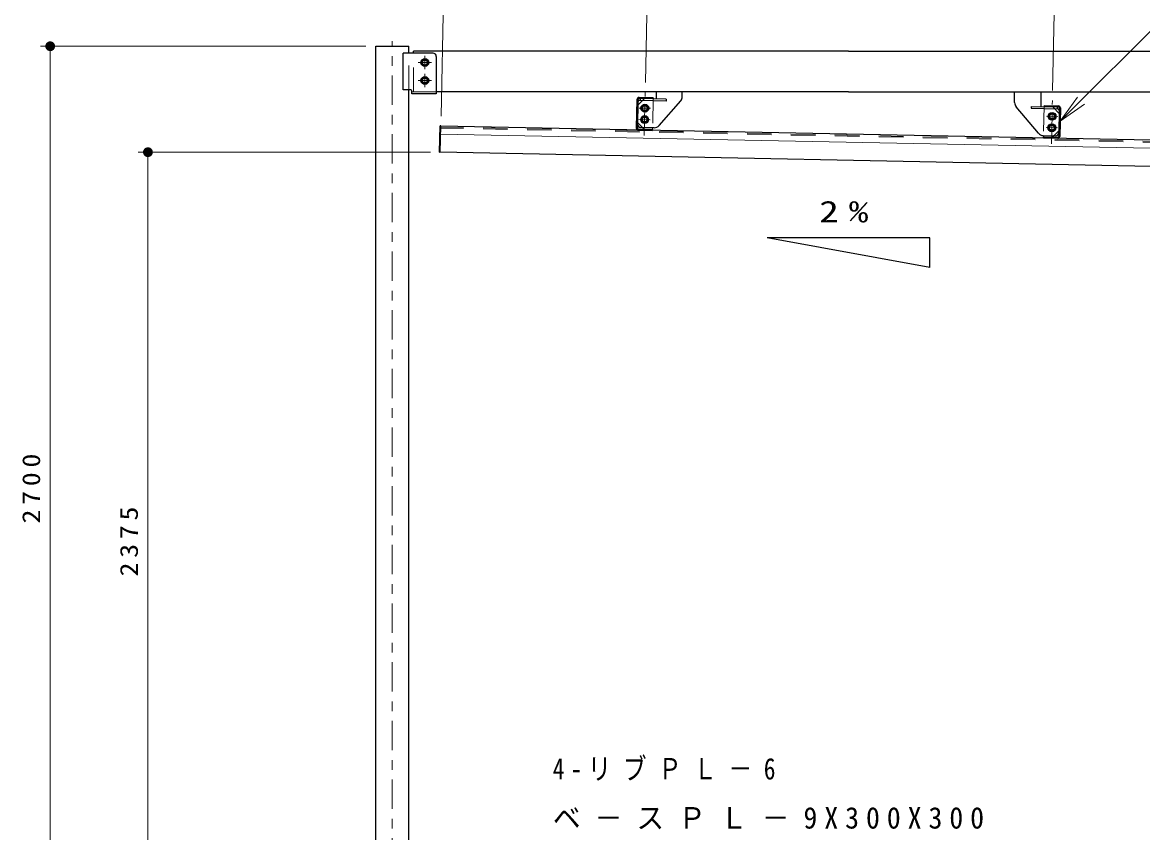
# Model space of a CAD drawing. Units: millimetres on the paper, with parts at other scales. Extents: x -385 to 0, y 0 to 267.
# Drawn here: x -183 to -68.4, y 90.7 to 173.6 of the extents above; entities that cross this region are included whole.
import ezdxf

# ---------------------------------------------------------------- set-up
doc = ezdxf.new("R2010")
doc.units = ezdxf.units.MM
doc.linetypes.add('USER1', pattern=[4.5, 2.5, -2])
doc.linetypes.add('USER2', pattern=[6, 3, -1, 1, -1])
doc.layers.add('LY_1', color=4, linetype='Continuous', lineweight=25)
doc.styles.add('ＭＳ ゴシック', font='')
doc.styles.get('ＭＳ ゴシック').set_extended_font_data('MS Gothic')

# ---------------------------------------------------------------- blocks, each defined once
blk = doc.blocks.new('open_arrow')
at = {"color": 0, "linetype": 'Continuous', "lineweight": -2}
blk.add_lwpolyline([(7.5, 1.25), (0, 0), (7.5, -1.25)], dxfattribs=at)
blk = doc.blocks.new('filled_dot')
at = {"color": 0, "linetype": 'Continuous', "lineweight": -2, "const_width": 1.25}
blk.add_lwpolyline([(-0.625, 0, 1), (0.625, 0, 1)], format="xyb", close=True, dxfattribs=at)

msp = doc.modelspace()

# ---------------------------------------------------------------- linework, layer by layer
at = {"layer": 'LY_1', "color": 7, "lineweight": 13}
for p, q in [((-140.194, 164.02), (-139.637, 191.869)), ((-76.843, 163.493), (-48.977, 191.359)), ((-119.288, 167.47), (-119.029, 180.424)), ((-77.629, 166.637), (-77.37, 179.59)), ((-147.87, 171.17), (-181.176, 171.17)), ((-180.176, 81.17), (-180.176, 171.17)), ((-141.268, 160.337), (-171.176, 160.337)), ((-170.176, 81.17), (-170.176, 160.337))]:
    msp.add_line(p, q, dxfattribs=at)
at = {"layer": 'LY_1'}
for p, q in [((-146.87, 81.17), (-146.87, 171.169)), ((-146.87, 171.169), (-143.483, 171.169)), ((-143.483, 170.469), (-143.483, 171.169)), ((-144.072, 166.702), (-144.072, 170.469)), ((-141.01, 170.469), (-144.072, 170.469)), ((-140.676, 170.135), (-140.676, 166.302)), ((-143.276, 166.702), (-144.072, 166.702)), ((-143.483, 81.17), (-143.483, 166.702)), ((-143.176, 166.302), (-143.176, 166.602)), ((-140.676, 166.302), (-143.176, 166.302)), ((-56.898, 161.337), (-140.214, 163.003)), ((-56.952, 158.671), (-140.268, 160.337))]:
    msp.add_line(p, q, dxfattribs=at)
at = {"layer": 'LY_1', "color": 2, "linetype": 'USER2', "lineweight": 13}
for p, q in [((-145.176, 81.17), (-145.176, 171.701)), ((-141.843, 170.18), (-141.843, 168.824)), ((-141.165, 169.502), (-142.521, 169.502)), ((-141.165, 167.669), (-142.521, 167.669)), ((-141.843, 168.347), (-141.843, 166.991)), ((-119.396, 162.035), (-119.308, 166.471)), ((-77.738, 161.202), (-77.65, 165.637)), ((-119.918, 164.848), (-118.763, 164.825)), ((-77.105, 163.991), (-78.26, 164.015)), ((-119.941, 163.681), (-118.786, 163.658)), ((-77.128, 162.825), (-78.283, 162.848))]:
    msp.add_line(p, q, dxfattribs=at)
at = {"layer": 'LY_1', "linetype": 'USER1', "lineweight": 13}
for p, q in [((-143.483, 166.702), (-143.483, 170.469)), ((-140.676, 166.502), (-143.176, 166.502)), ((-56.902, 161.137), (-140.218, 162.803)), ((-56.9, 161.237), (-140.216, 162.903))]:
    msp.add_line(p, q, dxfattribs=at)
at = {"layer": 'LY_1', "color": 70}
for p, q in [((-98.51, 170.67), (-143.01, 170.67)), ((-143.01, 170.469), (-143.01, 170.669)), ((-98.51, 170.67), (-54.01, 170.67)), ((-98.51, 166.503), (-140.676, 166.503)), ((-118.176, 166.503), (-118.176, 165.79)), ((-115.51, 166.02), (-115.51, 166.503)), ((-98.51, 166.503), (-56.343, 166.503)), ((-81.51, 165.406), (-81.51, 166.503)), ((-78.843, 166.503), (-78.843, 165.003)), ((-120.055, 165.461), (-120.1, 163.201)), ((-117.159, 165.569), (-119.885, 165.624)), ((-119.821, 165.823), (-119.825, 165.623)), ((-117.155, 165.769), (-119.714, 165.821)), ((-117.88, 163.061), (-115.675, 165.581)), ((-117.155, 165.769), (-117.159, 165.569)), ((-79.829, 165.023), (-79.833, 164.823)), ((-79.829, 165.023), (-77.163, 164.969)), ((-79.083, 162.275), (-81.353, 164.977)), ((-79.833, 164.823), (-77.107, 164.768)), ((-77.163, 164.969), (-77.167, 164.77)), ((-76.943, 164.598), (-76.989, 162.339)), ((-118.395, 162.834), (-119.773, 162.861)), ((-78.586, 162.037), (-77.329, 162.012))]:
    msp.add_line(p, q, dxfattribs=at)
at = {"layer": 'LY_1', "color": 70, "linetype": 'USER1', "lineweight": 13}
msp.add_line((-143.01, 166.502), (-143.01, 170.469), dxfattribs=at)
at = {"layer": 'LY_1', "color": 7}
for p, q in [((-142.026, 169.819), (-142.209, 169.502)), ((-141.66, 169.819), (-142.026, 169.819)), ((-141.477, 169.502), (-141.66, 169.819)), ((-142.209, 169.502), (-142.026, 169.185)), ((-142.026, 169.185), (-141.66, 169.185)), ((-141.66, 169.185), (-141.477, 169.502)), ((-142.026, 167.985), (-142.209, 167.669)), ((-142.209, 167.669), (-142.026, 167.352)), ((-141.66, 167.985), (-142.026, 167.985)), ((-142.026, 167.352), (-141.66, 167.352)), ((-141.477, 167.669), (-141.66, 167.985)), ((-141.66, 167.352), (-141.477, 167.669)), ((-119.517, 165.156), (-119.706, 164.843)), ((-119.151, 165.149), (-119.517, 165.156)), ((-118.975, 164.829), (-119.151, 165.149)), ((-119.54, 163.99), (-119.729, 163.677)), ((-119.706, 164.843), (-119.529, 164.523)), ((-119.174, 163.983), (-119.54, 163.99)), ((-119.529, 164.523), (-119.164, 164.516)), ((-118.998, 163.662), (-119.174, 163.983)), ((-119.164, 164.516), (-118.975, 164.829)), ((-78.048, 164.01), (-77.859, 164.323)), ((-77.871, 163.69), (-78.048, 164.01)), ((-77.859, 164.323), (-77.493, 164.316)), ((-77.317, 163.996), (-77.506, 163.683)), ((-77.493, 164.316), (-77.317, 163.996)), ((-119.729, 163.677), (-119.553, 163.357)), ((-119.553, 163.357), (-119.187, 163.349)), ((-119.187, 163.349), (-118.998, 163.662)), ((-78.071, 162.844), (-77.882, 163.157)), ((-77.895, 162.524), (-78.071, 162.844)), ((-77.882, 163.157), (-77.517, 163.15)), ((-77.506, 163.683), (-77.871, 163.69)), ((-77.34, 162.829), (-77.529, 162.516)), ((-77.517, 163.15), (-77.34, 162.829)), ((-77.529, 162.516), (-77.895, 162.524)), ((-90.176, 151.58), (-106.843, 151.58)), ((-90.176, 148.555), (-106.843, 151.58)), ((-90.176, 148.555), (-90.176, 151.58))]:
    msp.add_line(p, q, dxfattribs=at)
at = {"layer": 'LY_1', "color": 3}
for p, q in [((-120.156, 165.723), (-120.214, 162.817)), ((-120.049, 165.721), (-120.107, 162.814)), ((-118.488, 165.796), (-119.941, 165.825)), ((-118.485, 165.903), (-119.938, 165.932)), ((-118.485, 165.903), (-118.488, 165.796)), ((-78.494, 165.103), (-78.496, 164.996)), ((-78.494, 165.103), (-77.041, 165.074)), ((-78.496, 164.996), (-77.043, 164.967)), ((-76.938, 164.858), (-76.997, 161.952)), ((-76.832, 164.856), (-76.89, 161.95)), ((-120.005, 162.599), (-118.552, 162.57)), ((-120.003, 162.706), (-118.55, 162.677)), ((-118.552, 162.57), (-118.55, 162.677)), ((-78.56, 161.77), (-78.558, 161.877)), ((-77.107, 161.741), (-78.56, 161.77)), ((-77.105, 161.848), (-78.558, 161.877))]:
    msp.add_line(p, q, dxfattribs=at)
at = {"layer": 'LY_1', "color": 190, "linetype": 'USER1', "lineweight": 13}
for p, q in [((-120.061, 165.15), (-119.37, 165.814)), ((-118.488, 165.796), (-118.547, 162.837)), ((-78.496, 164.996), (-78.555, 162.037)), ((-76.95, 164.288), (-77.613, 164.978)), ((-120.096, 163.385), (-119.589, 162.857)), ((-76.985, 162.523), (-77.513, 162.016))]:
    msp.add_line(p, q, dxfattribs=at)
at = {"layer": 'LY_1', "color": 131}
for p, q in [((-140.335, 160.322), (-140.281, 163.021)), ((-140.214, 163.02), (-140.281, 163.021)), ((-140.268, 160.32), (-140.214, 163.02)), ((-140.268, 160.32), (-140.335, 160.322))]:
    msp.add_line(p, q, dxfattribs=at)
at = {"layer": 'LY_1', "color": 190}
for p, q in [((-119.589, 162.857), (-119.433, 162.694)), ((-118.547, 162.837), (-118.55, 162.677)), ((-78.555, 162.037), (-78.558, 161.877)), ((-77.513, 162.016), (-77.676, 161.859))]:
    msp.add_line(p, q, dxfattribs=at)
at = {"layer": 'LY_1', "lineweight": 13}
msp.add_line((-56.915, 160.521), (-140.231, 162.187), dxfattribs=at)
at = {"layer": 'LY_1', "color": 7}
for centre, radius in [((-141.843, 169.502), 0.4), ((-141.843, 169.502), 0.317), ((-141.843, 167.669), 0.4), ((-141.843, 167.669), 0.317), ((-119.34, 164.836), 0.4), ((-119.34, 164.836), 0.317), ((-119.364, 163.67), 0.4), ((-119.364, 163.67), 0.317), ((-77.682, 164.003), 0.4), ((-77.682, 164.003), 0.317), ((-77.706, 162.837), 0.4), ((-77.706, 162.837), 0.317)]:
    msp.add_circle(centre, radius, dxfattribs=at)
at = {"layer": 'LY_1', "color": 70, "linetype": 'USER1', "lineweight": 13}
for centre, radius in [((-141.843, 169.502), 0.362), ((-141.843, 169.502), 0.268), ((-141.843, 167.669), 0.362), ((-141.843, 167.669), 0.268)]:
    msp.add_circle(centre, radius, dxfattribs=at)
at = {"layer": 'LY_1'}
for centre in [(-141.843, 169.502), (-141.843, 167.669)]:
    msp.add_circle(centre, 0.25, dxfattribs=at)
at = {"layer": 'LY_1', "color": 190, "linetype": 'USER1', "lineweight": 13}
for centre in [(-119.34, 164.836), (-119.364, 163.67), (-77.682, 164.003), (-77.706, 162.837)]:
    msp.add_circle(centre, 0.25, dxfattribs=at)
at = {"layer": 'LY_1', "color": 70}
for centre in [(-119.34, 164.836), (-119.364, 163.67), (-77.682, 164.003), (-77.705, 162.837)]:
    msp.add_circle(centre, 0.25, dxfattribs=at)
at = {"layer": 'LY_1'}
for centre, radius in [((-141.01, 170.135), 0.333), ((-143.276, 166.602), 0.1)]:
    msp.add_arc(centre, radius, 0, 90, dxfattribs=at)
at = {"layer": 'LY_1', "color": 3}
for centre, radius, start, end in [((-119.943, 165.718), 0.213, 88.85424, 178.85424), ((-119.943, 165.718), 0.107, 88.85424, 178.85424), ((-77.045, 164.86), 0.213, 358.85424, 88.85424), ((-77.045, 164.86), 0.107, 358.85424, 88.85424), ((-120.001, 162.812), 0.213, 178.85424, 268.85424), ((-120.001, 162.812), 0.107, 178.85424, 268.85424), ((-77.103, 161.954), 0.213, 268.85424, 358.85424), ((-77.103, 161.954), 0.107, 268.85424, 358.85424)]:
    msp.add_arc(centre, radius, start, end, dxfattribs=at)
at = {"layer": 'LY_1', "color": 70}
for centre, radius, start, end in [((-119.888, 165.457), 0.167, 88.85424, 178.85424), ((-116.176, 166.02), 0.667, 318.81408, 0), ((-80.843, 165.406), 0.667, 180, 220.04016), ((-77.11, 164.602), 0.167, 358.85424, 88.85424), ((-119.767, 163.194), 0.333, 178.85424, 268.85424), ((-118.381, 163.5), 0.667, 268.85424, 318.81408), ((-78.572, 162.704), 0.667, 220.04016, 268.85424), ((-77.322, 162.345), 0.333, 268.85424, 358.85424)]:
    msp.add_arc(centre, radius, start, end, dxfattribs=at)

# ---------------------------------------------------------------- block references
at = {"layer": 'LY_1', "color": 7, "lineweight": 13, "xscale": 0.4, "yscale": 0.4}
for name, p, rotation in [('filled_dot', (-180.176, 171.17), 270), ('open_arrow', (-76.843, 163.493), 45), ('filled_dot', (-170.176, 160.337), 270)]:
    msp.add_blockref(name, p, dxfattribs=dict(at, rotation=rotation))

# ---------------------------------------------------------------- texts
at = {"layer": 'LY_1', "color": 7, "char_height": 2.199, "attachment_point": 4, "style": 'ＭＳ ゴシック'}
for s, insert in [('\\T1.5;\\W1.35;2%', (-101.51, 154.244)), ('\\T1.5;\\W0.8;4-リブＰＬ－6', (-128.76, 97.219)), ('\\T1.5;\\W0.95;ベ－スＰＬ－9X300X300', (-128.76, 92.219))]:
    msp.add_mtext(s, dxfattribs=dict(at, insert=insert))
at = {"layer": 'LY_1', "color": 7, "char_height": 1.833, "attachment_point": 8, "rotation": 90, "style": 'ＭＳ ゴシック'}
for s, insert in [('\\T1.33;\\W1.15;2700', (-181.176, 126.17)), ('\\T1.33;\\W1.15;2375', (-171.176, 120.753))]:
    msp.add_mtext(s, dxfattribs=dict(at, insert=insert))

doc.saveas('drawing.dxf')
